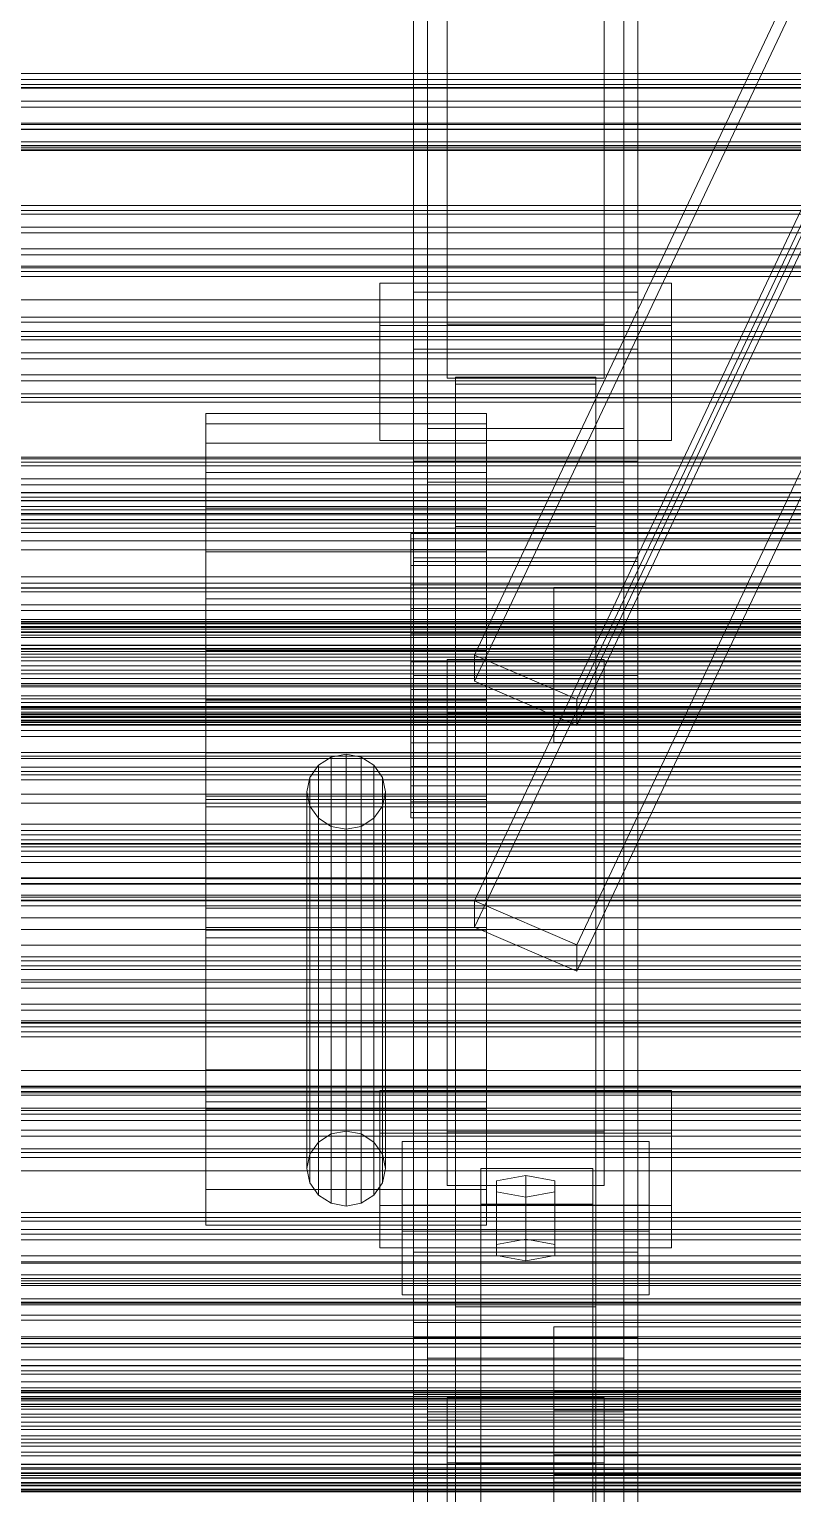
# Model space of a CAD drawing. Header units: millimetres. Extents: x -1970 to 59977, y -50268 to 6837.
# Drawn here: x -518.5 to -382.4, y -32950.9 to -32689.6 of the extents above; entities that cross this region are included whole.
import ezdxf

# ---------------------------------------------------------------- set-up
doc = ezdxf.new("R2010")
doc.units = ezdxf.units.MM
for name, color, linetype, lineweight in [('frontal_C01', 7, 'Continuous', 0), ('frontal_C02', 7, 'Continuous', 0), ('frontal_C03', 7, 'Continuous', 0), ('frontal_C03-dry', 7, 'Continuous', 0), ('frontal_tolva', 7, 'Continuous', 0)]:
    doc.layers.add(name, color=color, linetype=linetype, lineweight=lineweight)

msp = doc.modelspace()

# ---------------------------------------------------------------- linework, layer by layer
at = {"layer": 'frontal_C01'}
for p, q in [((-450, -32746.676), (-450, -32637.817)), ((-410, -32637.817), (-410, -32746.676)), ((-447.5, -32926.695), (-447.5, -32651.961)), ((-412.5, -32651.961), (-412.5, -32926.695)), ((-444, -32742.233), (-444, -32658.673)), ((-416, -32658.673), (-416, -32742.233)), ((-447.5, -32936.3), (-447.5, -32661.566)), ((-412.5, -32936.3), (-412.5, -32661.566)), ((-444, -32668.278), (-444, -32751.838)), ((-416, -32751.838), (-416, -32668.278)), ((-450, -32784.57), (-450, -32675.711)), ((-410, -32784.57), (-410, -32675.711)), ((-456, -32755.386), (-456, -32734.895)), ((-456, -32734.895), (-404, -32734.895)), ((-456, -32742.474), (-456, -32734.895)), ((-410, -32736.521), (-450, -32736.521)), ((-450, -32736.521), (-450, -32783.889)), ((-450, -32907.814), (-450, -32736.521)), ((-410, -32783.889), (-410, -32736.521)), ((-410, -32736.521), (-410, -32907.814)), ((-404, -32734.895), (-404, -32755.386)), ((-404, -32734.895), (-404, -32742.474)), ((-404, -32742.474), (-456, -32742.474)), ((-456, -32742.474), (-456, -32762.965)), ((-416, -32742.233), (-444, -32742.233)), ((-444, -32742.233), (-444, -32751.838)), ((-416, -32751.838), (-416, -32742.233)), ((-404, -32762.965), (-404, -32742.474)), ((-410, -32746.676), (-450, -32746.676)), ((-450, -32746.676), (-450, -32784.57)), ((-450, -33130.885), (-450, -32746.676)), ((-410, -32784.57), (-410, -32746.676)), ((-410, -32746.676), (-410, -33130.885)), ((-444, -32751.838), (-416, -32751.838)), ((-442.5, -32779.551), (-442.5, -32751.695)), ((-442.5, -32751.695), (-417.5, -32751.695)), ((-442.5, -32751.695), (-442.5, -32917.569)), ((-417.5, -32751.695), (-417.5, -32779.551)), ((-417.5, -32917.569), (-417.5, -32751.695)), ((-417.5, -32752.939), (-442.5, -32752.939)), ((-442.5, -32752.939), (-442.5, -32778.308)), ((-442.5, -33411.882), (-442.5, -32752.939)), ((-417.5, -32778.308), (-417.5, -32752.939)), ((-417.5, -32752.939), (-417.5, -33411.882)), ((-404, -32755.386), (-456, -32755.386)), ((-456, -32755.386), (-456, -32762.965)), ((-404, -32762.965), (-404, -32755.386)), ((-447.5, -32770.426), (-447.5, -32760.82)), ((-447.5, -32760.82), (-412.5, -32760.82)), ((-447.5, -33035.555), (-447.5, -32760.82)), ((-412.5, -32760.82), (-412.5, -32770.426)), ((-412.5, -32760.82), (-412.5, -33035.555)), ((-456, -32762.965), (-404, -32762.965)), ((-412.5, -32770.426), (-447.5, -32770.426)), ((-447.5, -33045.16), (-447.5, -32770.426)), ((-412.5, -33045.16), (-412.5, -32770.426)), ((-442.5, -32778.308), (-417.5, -32778.308)), ((-442.5, -33437.251), (-442.5, -32778.308)), ((-417.5, -33437.251), (-417.5, -32778.308)), ((-417.5, -32779.551), (-442.5, -32779.551)), ((-442.5, -32779.551), (-442.5, -32945.426)), ((-417.5, -32779.551), (-417.5, -32945.426)), ((-450, -32783.889), (-410, -32783.889)), ((-450, -32955.182), (-450, -32783.889)), ((-450, -32784.57), (-410, -32784.57)), ((-450, -33168.78), (-450, -32784.57)), ((-410, -32955.182), (-410, -32783.889)), ((-410, -33168.78), (-410, -32784.57)), ((-425, -32805.486), (-425, -32789.221)), ((-425, -32789.221), (425, -32789.221)), ((-425, -32800.589), (-425, -32789.221)), ((425, -32800.589), (-425, -32800.589)), ((-425, -32800.589), (-425, -32816.854)), ((-444, -32811.629), (-444, -32802.024)), ((-444, -32802.024), (-416, -32802.024)), ((-444, -32886.311), (-444, -32802.024)), ((-416, -32802.024), (-416, -32811.629)), ((-416, -32802.024), (-416, -32886.311)), ((425, -32805.486), (-425, -32805.486)), ((-425, -32805.486), (-425, -32816.854)), ((-416, -32811.629), (-444, -32811.629)), ((-444, -32811.629), (-444, -32895.917)), ((-416, -32895.917), (-416, -32811.629)), ((-425, -32816.854), (425, -32816.854)), ((-456, -32899.465), (-456, -32878.974)), ((-456, -32878.974), (-404, -32878.974)), ((-456, -32886.553), (-456, -32878.974)), ((-404, -32878.974), (-404, -32899.465)), ((-404, -32878.974), (-404, -32886.553)), ((-404, -32886.553), (-456, -32886.553)), ((-456, -32886.553), (-456, -32907.044)), ((-452, -32904.048), (-452, -32888.039)), ((-452, -32888.039), (-408, -32888.039)), ((-452, -32899.408), (-452, -32888.039)), ((-416, -32886.311), (-444, -32886.311)), ((-444, -32886.311), (-444, -32895.917)), ((-416, -32895.917), (-416, -32886.311)), ((-408, -32888.039), (-408, -32904.048)), ((-408, -32888.039), (-408, -32899.408)), ((-404, -32907.044), (-404, -32886.553)), ((-438, -32899.245), (-438, -32892.842)), ((-438, -32892.842), (-418, -32892.842)), ((-438, -33029.451), (-438, -32892.842)), ((-418, -32892.842), (-418, -32899.245)), ((-418, -32892.842), (-418, -33029.451)), ((-430, -32894.123), (-435.196, -32895.083)), ((-435.196, -32895.083), (-435.196, -32897.004)), ((-435.196, -32906.451), (-435.196, -32895.083)), ((-424.804, -32895.083), (-430, -32894.123)), ((-430, -32905.491), (-430, -32894.123)), ((-424.804, -32897.004), (-424.804, -32895.083)), ((-424.804, -32906.451), (-424.804, -32895.083)), ((-444, -32895.917), (-416, -32895.917)), ((-435.196, -32897.004), (-430, -32897.965)), ((-435.196, -32908.372), (-435.196, -32897.004)), ((-430, -32897.965), (-424.804, -32897.004)), ((-430, -32897.965), (-430, -32909.333)), ((-424.804, -32908.372), (-424.804, -32897.004)), ((-404, -32899.465), (-456, -32899.465)), ((-456, -32899.465), (-456, -32907.044)), ((-408, -32899.408), (-452, -32899.408)), ((-452, -32899.408), (-452, -32915.416)), ((-418, -32899.245), (-438, -32899.245)), ((-438, -32899.245), (-438, -33035.855)), ((-418, -33035.855), (-418, -32899.245)), ((-408, -32915.416), (-408, -32899.408)), ((-404, -32907.044), (-404, -32899.465)), ((-408, -32904.048), (-452, -32904.048)), ((-452, -32904.048), (-452, -32915.416)), ((-435.196, -32906.451), (-430, -32905.491)), ((-430, -32905.491), (-424.804, -32906.451)), ((-408, -32915.416), (-408, -32904.048)), ((-456, -32907.044), (-404, -32907.044)), ((-410, -32907.814), (-450, -32907.814)), ((-450, -32907.814), (-450, -32955.182)), ((-450, -33016.673), (-450, -32907.814)), ((-435.196, -32908.372), (-435.196, -32906.451)), ((-430, -32909.333), (-435.196, -32908.372)), ((-424.804, -32908.372), (-430, -32909.333)), ((-424.804, -32906.451), (-424.804, -32908.372)), ((-410, -32955.182), (-410, -32907.814)), ((-410, -32907.814), (-410, -33016.673)), ((-452, -32915.416), (-408, -32915.416)), ((-417.5, -32917.569), (-442.5, -32917.569)), ((-442.5, -32917.569), (-442.5, -32945.426)), ((-417.5, -32945.426), (-417.5, -32917.569)), ((-450, -32933.165), (-450, -32920.358)), ((-450, -32920.358), (450, -32920.358)), ((-450, -32953.515), (-450, -32920.358)), ((-412.5, -32926.695), (-447.5, -32926.695)), ((-447.5, -32926.695), (-447.5, -32936.3)), ((-412.5, -32936.3), (-412.5, -32926.695)), ((450, -32933.165), (-450, -32933.165)), ((-450, -32933.165), (-450, -32966.322)), ((-425, -32948.837), (-425, -32932.572)), ((-425, -32932.572), (425, -32932.572)), ((-425, -32943.94), (-425, -32932.572)), ((-447.5, -32936.3), (-412.5, -32936.3)), ((-444, -32954.98), (-444, -32945.375)), ((-444, -32945.375), (-416, -32945.375)), ((-444, -33030.39), (-444, -32945.375)), ((-442.5, -32945.426), (-417.5, -32945.426)), ((425, -32943.94), (-425, -32943.94)), ((-425, -32943.94), (-425, -32960.205)), ((-416, -32945.375), (-416, -32954.98)), ((-416, -32945.375), (-416, -33030.39)), ((425, -32948.837), (-425, -32948.837)), ((-425, -32948.837), (-425, -32960.205))]:
    msp.add_line(p, q, dxfattribs=at)
at = {"layer": 'frontal_C02'}
for p, q in [((-439.114, -32801.266), (-299.114, -32504.801)), ((-439.114, -32805.942), (-299.114, -32509.477)), ((-280.886, -32512.674), (-420.886, -32809.138)), ((-420.886, -32813.814), (-280.886, -32517.35)), ((-439.114, -32845.106), (-299.114, -32548.641)), ((-439.114, -32849.782), (-299.114, -32553.317)), ((-280.886, -32556.513), (-420.886, -32852.978)), ((-420.886, -32857.654), (-280.886, -32561.19)), ((-487, -32763.443), (-487, -32758.156)), ((-487, -32758.156), (-487, -32759.991)), ((-437, -32758.156), (-487, -32758.156)), ((-487, -32759.991), (-487, -32768.67)), ((-437, -32759.991), (-487, -32759.991)), ((-437, -32759.991), (-437, -32758.156)), ((-437, -32758.156), (-437, -32763.443)), ((-437, -32768.67), (-437, -32759.991)), ((-487, -32775.048), (-487, -32763.443)), ((-437, -32763.443), (-487, -32763.443)), ((-437, -32763.443), (-437, -32775.048)), ((-410, -32766.677), (-450, -32766.677)), ((-450, -32766.677), (-450, -32804.93)), ((-450, -32923.039), (-450, -32766.677)), ((-410, -32804.93), (-410, -32766.677)), ((-410, -32766.677), (-410, -32923.039)), ((-487, -32768.67), (-487, -32782.869)), ((-437, -32768.67), (-487, -32768.67)), ((-437, -32782.869), (-437, -32768.67)), ((-487, -32791.203), (-487, -32775.048)), ((-437, -32775.048), (-487, -32775.048)), ((-437, -32775.048), (-437, -32791.203)), ((-450.5, -32782.425), (-450.5, -32779.557)), ((-450.5, -32779.557), (-450.5, -32780.553)), ((-342.5, -32779.557), (-450.5, -32779.557)), ((-450.5, -32780.553), (-450.5, -32785.261)), ((-342.5, -32780.553), (-450.5, -32780.553)), ((-487, -32782.869), (-487, -32800.429)), ((-437, -32782.869), (-487, -32782.869)), ((-450.5, -32788.721), (-450.5, -32782.425)), ((-342.5, -32782.425), (-450.5, -32782.425)), ((-437, -32800.429), (-437, -32782.869)), ((-450.5, -32785.261), (-450.5, -32792.965)), ((-342.5, -32785.261), (-450.5, -32785.261)), ((-450.5, -32797.486), (-450.5, -32788.721)), ((-342.5, -32788.721), (-450.5, -32788.721)), ((-487, -32809.449), (-487, -32791.203)), ((-487, -32791.203), (-437, -32791.203)), ((-437, -32791.203), (-437, -32809.449)), ((-450.5, -32792.965), (-450.5, -32802.492)), ((-342.5, -32792.965), (-450.5, -32792.965)), ((-450.5, -32807.386), (-450.5, -32797.486)), ((-450.5, -32797.486), (-342.5, -32797.486)), ((-487, -32800.429), (-487, -32818.676)), ((-437, -32800.429), (-487, -32800.429)), ((-420.886, -32809.138), (-439.114, -32801.266)), ((-439.114, -32801.266), (-439.114, -32805.942)), ((-437, -32818.676), (-437, -32800.429)), ((-450.5, -32802.492), (-450.5, -32812.392)), ((-342.5, -32802.492), (-450.5, -32802.492)), ((-450, -32804.93), (-410, -32804.93)), ((-450, -32961.292), (-450, -32804.93)), ((-439.114, -32805.942), (-420.886, -32813.814)), ((-410, -32961.292), (-410, -32804.93)), ((-487, -32882.251), (-487, -32809.185)), ((-487, -32809.185), (-437, -32809.185)), ((-487, -32823.53), (-487, -32809.185)), ((-487, -32827.009), (-487, -32809.449)), ((-437, -32809.449), (-487, -32809.449)), ((-450.5, -32816.913), (-450.5, -32807.386)), ((-342.5, -32807.386), (-450.5, -32807.386)), ((-437, -32809.185), (-437, -32882.251)), ((-437, -32809.185), (-437, -32823.53)), ((-437, -32809.449), (-437, -32827.009)), ((-420.886, -32813.814), (-420.886, -32809.138)), ((-450.5, -32812.392), (-450.5, -32821.157)), ((-342.5, -32812.392), (-450.5, -32812.392)), ((-450.5, -32824.617), (-450.5, -32816.913)), ((-342.5, -32816.913), (-450.5, -32816.913)), ((-487, -32818.676), (-487, -32834.831)), ((-437, -32818.676), (-487, -32818.676)), ((-464.679, -32819.472), (-466.95, -32820.923)), ((-462, -32818.962), (-464.679, -32819.472)), ((-464.679, -32886.693), (-464.679, -32819.472)), ((-459.321, -32819.472), (-462, -32818.962)), ((-462, -32886.184), (-462, -32818.962)), ((-457.05, -32820.923), (-459.321, -32819.472)), ((-459.321, -32886.693), (-459.321, -32819.472)), ((-437, -32834.831), (-437, -32818.676)), ((-487, -32875.235), (-487, -32822.627)), ((-487, -32822.627), (-437, -32822.627)), ((-487, -32828.365), (-487, -32822.627)), ((-466.95, -32820.923), (-468.467, -32823.095)), ((-466.95, -32888.144), (-466.95, -32820.923)), ((-455.533, -32823.095), (-457.05, -32820.923)), ((-457.05, -32888.144), (-457.05, -32820.923)), ((-450.5, -32821.157), (-450.5, -32827.453)), ((-342.5, -32821.157), (-450.5, -32821.157)), ((-437, -32822.627), (-437, -32875.235)), ((-437, -32822.627), (-437, -32828.365)), ((-437, -32823.53), (-487, -32823.53)), ((-487, -32823.53), (-487, -32896.596)), ((-468.467, -32823.095), (-469, -32825.657)), ((-468.467, -32890.316), (-468.467, -32823.095)), ((-455, -32825.657), (-455.533, -32823.095)), ((-455.533, -32890.316), (-455.533, -32823.095)), ((-450.5, -32829.326), (-450.5, -32824.617)), ((-342.5, -32824.617), (-450.5, -32824.617)), ((-437, -32896.596), (-437, -32823.53)), ((-487, -32879.06), (-487, -32826.452)), ((-487, -32826.452), (-437, -32826.452)), ((-487, -32850.361), (-487, -32826.452)), ((-487, -32841.209), (-487, -32827.009)), ((-437, -32827.009), (-487, -32827.009)), ((-469, -32825.657), (-468.467, -32828.219)), ((-469, -32892.878), (-469, -32825.657)), ((-455.533, -32828.219), (-455, -32825.657)), ((-455, -32825.657), (-455, -32892.878)), ((-450.5, -32827.453), (-450.5, -32830.322)), ((-342.5, -32827.453), (-450.5, -32827.453)), ((-437, -32826.452), (-437, -32879.06)), ((-437, -32826.452), (-437, -32850.361)), ((-437, -32827.009), (-437, -32841.209)), ((-437, -32828.365), (-487, -32828.365)), ((-487, -32828.365), (-487, -32880.973)), ((-468.467, -32828.219), (-466.95, -32830.39)), ((-468.467, -32895.44), (-468.467, -32828.219)), ((-466.95, -32830.39), (-464.679, -32831.842)), ((-466.95, -32897.612), (-466.95, -32830.39)), ((-459.321, -32831.842), (-457.05, -32830.39)), ((-457.05, -32830.39), (-455.533, -32828.219)), ((-457.05, -32897.612), (-457.05, -32830.39)), ((-455.533, -32895.44), (-455.533, -32828.219)), ((-450.5, -32830.322), (-450.5, -32829.326)), ((-342.5, -32829.326), (-450.5, -32829.326)), ((-342.5, -32830.322), (-450.5, -32830.322)), ((-437, -32880.973), (-437, -32828.365)), ((-464.679, -32831.842), (-462, -32832.351)), ((-464.679, -32899.063), (-464.679, -32831.842)), ((-462, -32832.351), (-459.321, -32831.842)), ((-462, -32899.572), (-462, -32832.351)), ((-459.321, -32899.063), (-459.321, -32831.842)), ((-487, -32834.831), (-487, -32846.435)), ((-437, -32834.831), (-487, -32834.831)), ((-437, -32846.435), (-437, -32834.831)), ((-487, -32849.887), (-487, -32841.209)), ((-437, -32841.209), (-487, -32841.209)), ((-437, -32841.209), (-437, -32849.887)), ((-420.886, -32852.978), (-439.114, -32845.106)), ((-439.114, -32845.106), (-439.114, -32849.782)), ((-487, -32846.435), (-487, -32851.722)), ((-437, -32846.435), (-487, -32846.435)), ((-437, -32851.722), (-437, -32846.435)), ((-487, -32851.722), (-487, -32849.887)), ((-437, -32849.887), (-487, -32849.887)), ((-437, -32850.361), (-487, -32850.361)), ((-487, -32850.361), (-487, -32902.968)), ((-439.114, -32849.782), (-420.886, -32857.654)), ((-437, -32849.887), (-437, -32851.722)), ((-437, -32902.968), (-437, -32850.361)), ((-437, -32851.722), (-487, -32851.722)), ((-420.886, -32857.654), (-420.886, -32852.978)), ((-437, -32875.235), (-487, -32875.235)), ((-487, -32875.235), (-487, -32880.973)), ((-437, -32880.973), (-437, -32875.235)), ((-437, -32879.06), (-487, -32879.06)), ((-487, -32879.06), (-487, -32902.968)), ((-437, -32902.968), (-437, -32879.06)), ((-487, -32880.973), (-437, -32880.973)), ((-437, -32882.251), (-487, -32882.251)), ((-487, -32882.251), (-487, -32896.596)), ((-437, -32896.596), (-437, -32882.251)), ((-466.95, -32888.144), (-464.679, -32886.693)), ((-464.679, -32886.693), (-462, -32886.184)), ((-462, -32886.184), (-459.321, -32886.693)), ((-459.321, -32886.693), (-457.05, -32888.144)), ((-469, -32892.878), (-468.467, -32890.316)), ((-468.467, -32890.316), (-466.95, -32888.144)), ((-457.05, -32888.144), (-455.533, -32890.316)), ((-455.533, -32890.316), (-455, -32892.878)), ((-468.467, -32895.44), (-469, -32892.878)), ((-455, -32892.878), (-455.533, -32895.44)), ((-466.95, -32897.612), (-468.467, -32895.44)), ((-455.533, -32895.44), (-457.05, -32897.612)), ((-487, -32896.596), (-437, -32896.596)), ((-464.679, -32899.063), (-466.95, -32897.612)), ((-457.05, -32897.612), (-459.321, -32899.063)), ((-462, -32899.572), (-464.679, -32899.063)), ((-459.321, -32899.063), (-462, -32899.572)), ((-487, -32902.968), (-437, -32902.968)), ((-425, -32935.971), (-425, -32921.124)), ((-425, -32921.124), (425, -32921.124)), ((-425, -32932.6), (-425, -32921.124)), ((-410, -32923.039), (-450, -32923.039)), ((-450, -32923.039), (-450, -32961.292)), ((-450, -33022.409), (-450, -32923.039)), ((-410, -32961.292), (-410, -32923.039)), ((-410, -32923.039), (-410, -33022.409)), ((-444, -32942.495), (-444, -32933.727)), ((-444, -32933.727), (-416, -32933.727)), ((-444, -33018.078), (-444, -32933.727)), ((425, -32932.6), (-425, -32932.6)), ((-425, -32932.6), (-425, -32947.447)), ((-416, -32933.727), (-416, -32942.495)), ((-416, -32933.727), (-416, -33018.078)), ((425, -32935.971), (-425, -32935.971)), ((-425, -32935.971), (-425, -32947.447)), ((-447.5, -32946.549), (-447.5, -32937.781)), ((-447.5, -32937.781), (-412.5, -32937.781)), ((-447.5, -33119.485), (-447.5, -32937.781)), ((-412.5, -32937.781), (-412.5, -32946.549)), ((-412.5, -32937.781), (-412.5, -33119.485)), ((-416, -32942.495), (-444, -32942.495)), ((-444, -32942.495), (-444, -33026.846)), ((-416, -33026.846), (-416, -32942.495)), ((-410, -32943.599), (-450, -32943.599)), ((-450, -32943.599), (-450, -32991.416)), ((-450, -33099.961), (-450, -32943.599)), ((-410, -32991.416), (-410, -32943.599)), ((-410, -32943.599), (-410, -33099.961)), ((-412.5, -32946.549), (-447.5, -32946.549)), ((-447.5, -33128.253), (-447.5, -32946.549)), ((-425, -32947.447), (425, -32947.447)), ((-412.5, -33128.253), (-412.5, -32946.549))]:
    msp.add_line(p, q, dxfattribs=at)
at = {"layer": 'frontal_C03'}
for p, q in [((1250, -32698.601), (-1250, -32698.601)), ((1250, -32699.482), (-1250, -32699.482)), ((1250, -32700.136), (-1250, -32700.136)), ((1250, -32702.443), (-1250, -32702.443)), ((-1250, -32703.501), (1250, -32703.501)), ((1250, -32706.353), (-1250, -32706.353)), ((1250, -32707.41), (-1250, -32707.41)), ((1250, -32709.717), (-1250, -32709.717)), ((1250, -32710.371), (-1250, -32710.371)), ((1250, -32711.252), (-1250, -32711.252)), ((1250, -32721.059), (-1250, -32721.059)), ((1250, -32721.94), (-1250, -32721.94)), ((1250, -32722.593), (-1250, -32722.593)), ((1250, -32724.901), (-1250, -32724.901)), ((-1250, -32725.958), (1250, -32725.958)), ((1250, -32728.81), (-1250, -32728.81)), ((1250, -32729.868), (-1250, -32729.868)), ((1250, -32732.175), (-1250, -32732.175)), ((1250, -32732.828), (-1250, -32732.828)), ((1250, -32733.71), (-1250, -32733.71)), ((1250, -32743.516), (-1250, -32743.516)), ((1250, -32744.398), (-1250, -32744.398)), ((1250, -32745.051), (-1250, -32745.051)), ((1250, -32747.358), (-1250, -32747.358)), ((-1250, -32748.416), (1250, -32748.416)), ((1250, -32751.268), (-1250, -32751.268)), ((1250, -32752.325), (-1250, -32752.325)), ((1250, -32754.633), (-1250, -32754.633)), ((1250, -32755.286), (-1250, -32755.286)), ((1250, -32756.167), (-1250, -32756.167)), ((1250, -32765.974), (-1250, -32765.974)), ((1250, -32766.855), (-1250, -32766.855)), ((1250, -32767.509), (-1250, -32767.509)), ((1250, -32769.816), (-1250, -32769.816)), ((-1250, -32770.873), (1250, -32770.873)), ((-1250, -32772.308), (1250, -32772.308)), ((-1250, -32773.105), (1250, -32773.105)), ((-1250, -32773.69), (1250, -32773.69)), ((1250, -32773.726), (-1250, -32773.726)), ((1250, -32774.783), (-1250, -32774.783)), ((-1250, -32776.028), (1250, -32776.028)), ((1250, -32777.09), (-1250, -32777.09)), ((-1250, -32777.157), (1250, -32777.157)), ((1250, -32777.744), (-1250, -32777.744)), ((1250, -32778.625), (-1250, -32778.625)), ((-1250, -32780.876), (1250, -32780.876)), ((-1250, -32782.473), (1250, -32782.473)), ((-1250, -32787.32), (1250, -32787.32)), ((1250, -32788.431), (-1250, -32788.431)), ((-1250, -32789.276), (1250, -32789.276)), ((1250, -32789.313), (-1250, -32789.313)), ((1250, -32789.966), (-1250, -32789.966)), ((1250, -32792.274), (-1250, -32792.274)), ((-1250, -32793.331), (1250, -32793.331)), ((-1268, -32795.293), (1268, -32795.293)), ((-1268, -32795.518), (1268, -32795.518)), ((-1268, -32795.682), (1268, -32795.682)), ((-1268, -32796.34), (1268, -32796.34)), ((-1250, -32794.92), (1250, -32794.92)), ((1250, -32796.183), (-1250, -32796.183)), ((-1268, -32796.657), (1268, -32796.657)), ((-1268, -32797.703), (1268, -32797.703)), ((-1268, -32798.152), (1268, -32798.152)), ((1250, -32797.101), (-1250, -32797.101)), ((1250, -32797.24), (-1250, -32797.24)), ((-1268, -32799.516), (1268, -32799.516)), ((-1268, -32800.066), (1268, -32800.066)), ((-1268, -32801.653), (1268, -32801.653)), ((1250, -32799.548), (-1250, -32799.548)), ((1250, -32800.201), (-1250, -32800.201)), ((1250, -32801.083), (-1250, -32801.083)), ((1268, -32802.267), (-1268, -32802.267)), ((-1268, -32803.97), (1268, -32803.97)), ((-1250, -32803.159), (1250, -32803.159)), ((-1268, -32804.605), (1268, -32804.605)), ((-1268, -32806.309), (1268, -32806.309)), ((-1268, -32806.922), (1268, -32806.922)), ((-1250, -32805.417), (1250, -32805.417)), ((-1268, -32808.51), (1268, -32808.51)), ((-1268, -32809.06), (1268, -32809.06)), ((-1268, -32810.423), (1268, -32810.423)), ((-1268, -32810.872), (1268, -32810.872)), ((-1268, -32811.918), (1268, -32811.918)), ((-1268, -32812.236), (1268, -32812.236)), ((1250, -32810.889), (-1250, -32810.889)), ((-1250, -32811.474), (1250, -32811.474)), ((1250, -32811.77), (-1250, -32811.77)), ((-1268, -32812.894), (1268, -32812.894)), ((-1268, -32813.058), (1268, -32813.058)), ((-1268, -32813.282), (1268, -32813.282)), ((1250, -32812.424), (-1250, -32812.424)), ((-1250, -32813.655), (1250, -32813.655)), ((1250, -32814.731), (-1250, -32814.731)), ((-1250, -32815.789), (1250, -32815.789)), ((1250, -32818.641), (-1250, -32818.641)), ((-1250, -32819.3), (1250, -32819.3)), ((1250, -32819.698), (-1250, -32819.698)), ((-1250, -32821.256), (1250, -32821.256)), ((1250, -32822.006), (-1250, -32822.006)), ((1250, -32822.659), (-1250, -32822.659)), ((1250, -32823.54), (-1250, -32823.54)), ((-1250, -32826.103), (1250, -32826.103)), ((-1250, -32827.7), (1250, -32827.7)), ((-1250, -32831.419), (1250, -32831.419)), ((-1250, -32832.548), (1250, -32832.548)), ((1250, -32833.347), (-1250, -32833.347)), ((1250, -32834.228), (-1250, -32834.228)), ((1250, -32834.882), (-1250, -32834.882)), ((-1250, -32834.886), (1250, -32834.886)), ((-1250, -32835.47), (1250, -32835.47)), ((-1250, -32836.268), (1250, -32836.268)), ((1250, -32837.189), (-1250, -32837.189)), ((-1250, -32838.246), (1250, -32838.246)), ((1250, -32841.098), (-1250, -32841.098)), ((1250, -32842.156), (-1250, -32842.156)), ((1250, -32844.463), (-1250, -32844.463)), ((1250, -32845.117), (-1250, -32845.117)), ((1250, -32845.998), (-1250, -32845.998)), ((-1500, -32850.211), (1500, -32850.211)), ((-1500, -32855.102), (1500, -32855.102)), ((1250, -32855.804), (-1250, -32855.804)), ((1250, -32856.686), (-1250, -32856.686)), ((1500, -32859.194), (-1500, -32859.194)), ((1250, -32857.339), (-1250, -32857.339)), ((1250, -32859.647), (-1250, -32859.647)), ((-1250, -32860.704), (1250, -32860.704)), ((1250, -32863.556), (-1250, -32863.556)), ((1500, -32866.511), (-1500, -32866.511)), ((1500, -32866.796), (-1500, -32866.796)), ((1250, -32864.613), (-1250, -32864.613)), ((1250, -32866.921), (-1250, -32866.921)), ((1250, -32867.574), (-1250, -32867.574)), ((1250, -32868.456), (-1250, -32868.456)), ((-1500, -32878.204), (1500, -32878.204)), ((1250, -32878.262), (-1250, -32878.262)), ((1250, -32879.143), (-1250, -32879.143)), ((1250, -32879.797), (-1250, -32879.797)), ((1250, -32882.104), (-1250, -32882.104)), ((1500, -32884.317), (-1500, -32884.317)), ((-1250, -32883.162), (1250, -32883.162)), ((1250, -32886.014), (-1250, -32886.014)), ((1250, -32887.071), (-1250, -32887.071)), ((1250, -32889.378), (-1250, -32889.378)), ((1250, -32890.032), (-1250, -32890.032)), ((1250, -32890.913), (-1250, -32890.913)), ((-1500, -32893.3), (1500, -32893.3)), ((1250, -32900.72), (-1250, -32900.72)), ((1250, -32901.601), (-1250, -32901.601)), ((1250, -32902.254), (-1250, -32902.254)), ((1250, -32904.562), (-1250, -32904.562)), ((-1250, -32905.619), (1250, -32905.619)), ((1250, -32908.471), (-1250, -32908.471)), ((1250, -32909.529), (-1250, -32909.529)), ((1250, -32911.836), (-1250, -32911.836)), ((1250, -32912.49), (-1250, -32912.49)), ((1250, -32913.371), (-1250, -32913.371)), ((-1250, -32916.092), (1250, -32916.092)), ((-1250, -32916.725), (1250, -32916.725)), ((-1250, -32917.189), (1250, -32917.189)), ((-1250, -32919.044), (1250, -32919.044)), ((-1250, -32919.941), (1250, -32919.941)), ((-1250, -32922.893), (1250, -32922.893)), ((1250, -32923.177), (-1250, -32923.177)), ((1250, -32924.059), (-1250, -32924.059)), ((-1250, -32924.16), (1250, -32924.16)), ((1250, -32924.712), (-1250, -32924.712)), ((1250, -32927.019), (-1250, -32927.019)), ((1530, -32928.942), (-1530, -32928.942)), ((-1250, -32928.008), (1250, -32928.008)), ((-1250, -32928.077), (1250, -32928.077)), ((-1250, -32929.56), (1250, -32929.56)), ((1250, -32930.929), (-1250, -32930.929)), ((1250, -32931.986), (-1250, -32931.986)), ((1530, -32933.942), (-1530, -32933.942)), ((-1500, -32932.482), (1500, -32932.482)), ((-1500, -32932.706), (1500, -32932.706)), ((-1500, -32932.87), (1500, -32932.87)), ((-1500, -32933.528), (1500, -32933.528)), ((-1500, -32933.845), (1500, -32933.845)), ((-1500, -32934.891), (1500, -32934.891)), ((-1250, -32934.04), (1250, -32934.04)), ((1250, -32934.294), (-1250, -32934.294)), ((1250, -32934.947), (-1250, -32934.947)), ((-1500, -32935.34), (1500, -32935.34)), ((-1500, -32936.704), (1500, -32936.704)), ((-1500, -32937.254), (1500, -32937.254)), ((1250, -32935.772), (-1250, -32935.772)), ((1250, -32935.828), (-1250, -32935.828)), ((-1500, -32938.841), (1500, -32938.841)), ((1500, -32939.455), (-1500, -32939.455)), ((-1500, -32941.158), (1500, -32941.158)), ((-1500, -32941.793), (1500, -32941.793)), ((-1250, -32940.58), (1250, -32940.58)), ((-1250, -32942.372), (1250, -32942.372)), ((-1500, -32943.497), (1500, -32943.497)), ((-1500, -32944.111), (1500, -32944.111)), ((-1500, -32945.698), (1500, -32945.698)), ((-1500, -32946.248), (1500, -32946.248)), ((-1500, -32947.611), (1500, -32947.611)), ((-1500, -32948.06), (1500, -32948.06)), ((1250, -32945.635), (-1250, -32945.635)), ((1250, -32946.516), (-1250, -32946.516)), ((1250, -32947.17), (-1250, -32947.17)), ((-1250, -32947.18), (1250, -32947.18)), ((-1500, -32949.107), (1500, -32949.107)), ((-1500, -32949.424), (1500, -32949.424)), ((-1500, -32950.082), (1500, -32950.082)), ((-1500, -32950.246), (1500, -32950.246)), ((-1500, -32950.47), (1500, -32950.47)), ((-1250, -32948.911), (1250, -32948.911)), ((1250, -32949.477), (-1250, -32949.477)), ((-1250, -32950.534), (1250, -32950.534))]:
    msp.add_line(p, q, dxfattribs=at)
at = {"layer": 'frontal_C03-dry'}
for p, q in [((-1250, -32697.5), (1250, -32697.5)), ((1250, -32703.5), (-1250, -32703.5)), ((1290, -32706.625), (-1290, -32706.625)), ((1250, -32707.5), (-1250, -32707.5)), ((-1290, -32710.625), (1290, -32710.625)), ((-1250, -32731.875), (1250, -32731.875)), ((1250, -32737.875), (-1250, -32737.875)), ((1290, -32741), (-1290, -32741)), ((1250, -32741.875), (-1250, -32741.875)), ((-1290, -32745), (1290, -32745)), ((-1250, -32766.25), (1250, -32766.25)), ((1250, -32772.25), (-1250, -32772.25)), ((1290, -32775.375), (-1290, -32775.375)), ((1250, -32776.25), (-1250, -32776.25)), ((-1290, -32779.375), (1290, -32779.375)), ((-1250, -32800.625), (1250, -32800.625)), ((1250, -32806.625), (-1250, -32806.625)), ((1290, -32809.75), (-1290, -32809.75)), ((1250, -32810.625), (-1250, -32810.625)), ((-1290, -32813.75), (1290, -32813.75)), ((-1250, -32835), (1250, -32835)), ((1250, -32841), (-1250, -32841)), ((1290, -32844.125), (-1290, -32844.125)), ((1250, -32845), (-1250, -32845)), ((-1290, -32848.125), (1290, -32848.125)), ((-1250, -32869.375), (1250, -32869.375)), ((1250, -32875.375), (-1250, -32875.375)), ((1290, -32878.5), (-1290, -32878.5)), ((1250, -32879.375), (-1250, -32879.375)), ((-1290, -32882.5), (1290, -32882.5)), ((-1250, -32903.75), (1250, -32903.75)), ((1250, -32909.75), (-1250, -32909.75)), ((1290, -32912.875), (-1290, -32912.875)), ((1250, -32913.75), (-1250, -32913.75)), ((-1290, -32916.875), (1290, -32916.875)), ((-1250, -32938.125), (1250, -32938.125)), ((1250, -32944.125), (-1250, -32944.125)), ((1290, -32947.25), (-1290, -32947.25)), ((1250, -32948.125), (-1250, -32948.125))]:
    msp.add_line(p, q, dxfattribs=at)
at = {"layer": 'frontal_tolva'}
for p, q in [((-1821.5, -32700), (1821.5, -32700)), ((-1725, -32700), (1725, -32700)), ((-1821.5, -32711), (1821.5, -32711)), ((-1821.5, -32842), (1821.5, -32842)), ((-1821.5, -32853), (1821.5, -32853))]:
    msp.add_line(p, q, dxfattribs=at)

doc.saveas('drawing.dxf')
